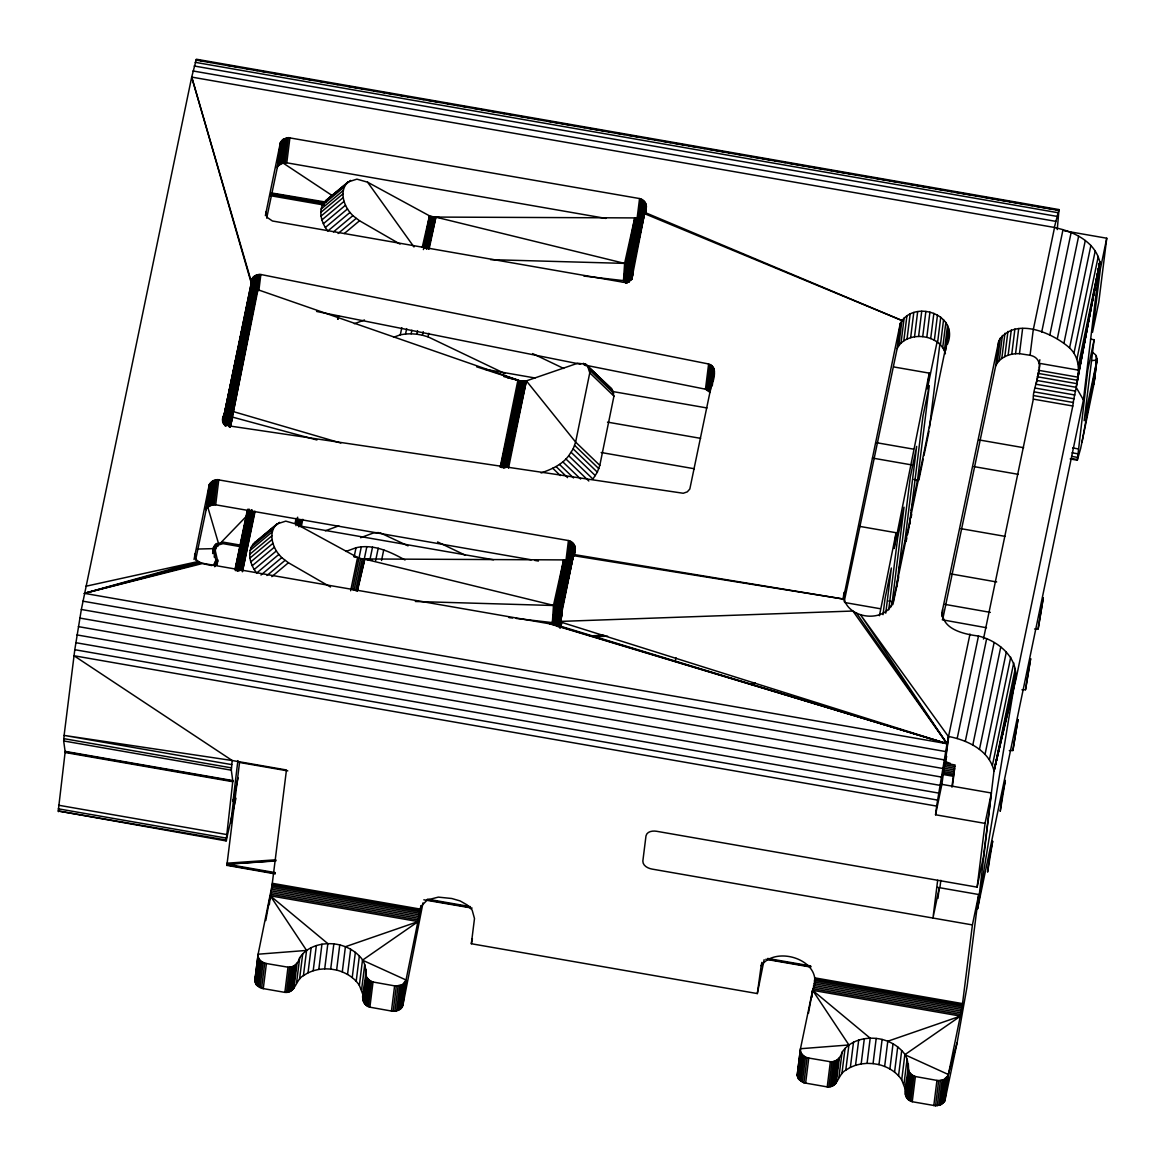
<?xml version="1.0" encoding="UTF-8"?>
<svg xmlns="http://www.w3.org/2000/svg" width="1165" height="1165" viewBox="0 0 1165 1165"><rect width="100%" height="100%" fill="white"/><g stroke="black" fill="none" stroke-linecap="round" stroke-linejoin="round"><path stroke-width="1.5" d="M223.112 423.245L251.32 282.92C250.708 277.649 255.951 273.833 260.858 274.503L708.626 363.99C716.49 366.13 714.655 375.654 713.082 381.538M235.985 798.185L226.112 840.912L58.25 811L65.167 751.847L63.667 740.955L64.104 735.406L74.793 649.706L81.346 609.484L191.701 77.094L196.361 59.226L1059 209.583L1057.252 229.592M231.733 764.619L64.104 735.406L232.214 760.527L286.459 769.978L271.969 885.924L258.12 954.208C257.232 959.086 261.994 962.873 266.406 963.528L288.003 967.183C293.842 967.809 298.4 963.091 299.696 957.688C308.215 944.932 325.559 941.495 339.758 944.917C347.126 946.81 354.087 950.48 359.344 956.043C370.324 966.309 363.771 981.716 362.839 994.429C361.82 999.788 364.252 1005.846 369.887 1007.186L391.455 1011.045C395.925 1011.904 401.707 1010.026 402.901 1005.177L406.032 979.983L420.973 906.428L427.278 899.977L438.317 897.123L451.802 898.506L460.102 900.924L467.18 904.957L472.16 910.098L474.49 918.544L471.344 943.737L757.323 993.57L761.167 965.727C776.793 944 826 961.416 812.617 990.323L800.471 1048.733C799.583 1053.611 804.345 1057.412 808.758 1058.053L830.368 1061.723C836.193 1062.334 840.766 1057.631 842.047 1052.228C850.581 1039.457 867.91 1036.02 882.109 1039.442C889.477 1041.335 896.438 1045.005 901.695 1050.582C912.69 1060.834 906.122 1076.242 905.19 1088.955C904.171 1094.328 906.603 1100.386 912.239 1101.726L935.553 1105.774L940.519 1104.915L944.83 1100.998L948.383 1074.523L961.999 1007.798L972.411 924.923L651.934 869.061C647.915 868.333 642.745 865.755 642.847 861.052L645.993 835.858C646.997 831.315 652.779 830.601 656.638 831.286L977.115 887.148L985.051 823.393L935.553 814.772L936.631 806.107L73.992 655.749L232.214 760.527L231.311 770.182L232.811 781.06L226.112 840.912M227.539 863.134L226.869 865.479L239.553 762.463L287.799 770.881M1070.184 458.952L1077.305 460.204L1087.79 370.15L1094.11 339.743L1090.527 339.132M240.893 545.205L223.025 542.104L215.758 544.215L213.122 548.642L215.787 559.826L215.088 566.496M240.82 546.749L223.025 543.647L217.214 545.351L215.088 549.895L217.753 561.341L214.593 566.656M977.595 908.802L1014.438 684.03C1021.37 660.293 999.803 641.143 978.483 636.032C963.906 634.197 940.126 629.158 942.601 609.601L998.842 340.704C1014.963 316.414 1052.403 332.637 1069.572 347.913C1085.969 363.684 1074.858 386.867 1072.79 406.003L1016.244 677.928L993.993 770.982L977.595 908.802L1083.421 399.93L1099.833 262.11C1095.26 241.665 1073.373 231.267 1054.514 227.641M554.001 624.658L555.035 605.552L563.627 559.899C574.971 561.88 580.359 543.225 568.447 540.545L217.243 479.631L212.933 480.796L209.292 484.494L194.031 559.462M625.124 282.687L626.158 263.567L634.75 217.913C646.167 219.981 651.424 201.181 639.57 198.56L288.367 137.645L282.862 139.538L280.416 142.509L265.372 215.671M229.126 426.812L230.015 411.245L255.441 288.702L251.596 284.216L191.701 77.094L1054.543 227.481L1033.209 330.088L1030.064 355.267C1049.825 359.461 1031.826 386.46 1033.34 399.129L983.449 639.061M555.559 623.45L556.652 606.018L565.753 559.724L556.477 605.946L554.569 623.057M626.566 283.212L627.775 264.033L636.862 217.753L627.586 263.96L625.503 282.789M516.226 618.44L552.37 622.62L553.491 605.363L563.627 559.899L362.257 558.952L357.568 557.452L296.449 524.163L285.789 521.134L276.979 523.944L254.829 542.482C245.99 550.594 249.965 564.807 256.722 572.976L278.857 554.424C272.115 546.269 268.125 532.056 276.979 523.944M556.885 624.207L558.05 606.674L567.137 559.491L556.652 606.018L554.875 623.173L556.477 605.946L565.375 559.797L555.035 605.552L552.37 622.62M583.883 276.047L623.493 280.634L624.615 263.392L634.75 217.913L434.166 217.069L429.492 215.845L367.572 182.177L356.912 179.148L348.087 181.958L325.952 200.497C317.113 208.637 321.074 222.806 327.831 230.99L349.981 212.452C343.224 204.268 339.248 190.099 348.087 181.958M628.124 280.474L629.158 264.688L638.056 217.549L627.775 264.033L625.823 282.906L627.586 263.96L636.483 217.811L626.158 263.567L623.493 280.634M227.626 424.235L255.907 289.007L227.626 424.235L228.529 411.493L253.606 287.318L225.209 423.885M559.04 622.518L560.263 608.523L569.991 558.486L559.258 607.518L557.292 624.498M630.149 280.547L631.386 266.537L641.1 216.515L630.381 265.533L628.605 280.809M194.701 554.059C193.71 563.015 205.783 564.18 211.782 565.578M265.824 212.074L267.105 217.36L272.406 220.986L620.654 281.799C633.192 285.891 638.274 263.45 624.615 263.392L490.611 259.649M843.227 599.378L900.297 323.36C913.943 298.648 960.033 314.623 947.363 344.432M1077.305 460.204L1080.654 448.452L1093.935 383.999L1097.081 358.805L1095.653 354.859L1091.955 351.874M224.19 422.837L225.107 413.313L251.596 284.216L224.161 424.322M269.348 904.666L270.265 895.798L418.177 921.573L362.49 960.178L359.359 985.357L362.839 994.429M811.889 997.429L812.617 990.323L960.528 1016.098L904.841 1054.704L901.71 1079.897L905.19 1088.955M556.069 623.697L557.86 606.586L555.953 623.639M560.001 608.261L557.904 622.387L560.001 608.261L558.559 621.921L560.263 608.523L571.287 557.729L561.035 609.615L559.491 622.197M629.508 281.653L631.124 266.275L628.75 282.163L631.124 266.275M553.011 624.425L555.035 605.552L415.352 601.49M559.914 626.755L561.603 610.911L573.326 555.778L561.559 610.78L559.753 625.969L561.559 610.78L572.408 556.826L561.035 609.615L561.88 613.416L560.103 627.818M624.12 282.44L626.158 263.567M631.59 279.498L632.726 268.94L643.531 214.841L632.158 267.644L630.615 280.212M559.87 624.105L561.384 610.402L559.841 624.003M626.887 283.357L628.984 264.601L627.192 281.712L629.158 264.688L639.716 217.083L630.381 265.533M556.127 623.726L558.05 606.674L568.607 559.069L566.933 559.535L556.652 606.018L561.035 609.615M629.814 280.066L631.386 266.537L642.41 215.743L632.158 267.644M560.001 628.052L561.88 612.193L573.413 555.647L844.13 599.174C850.144 620.144 886.769 622.824 893.293 601.009L948.922 331.836M631.488 278.974L632.682 268.795L644.449 213.792L632.682 268.795L631.474 278.93M632.158 277.255L644.536 213.661L901.928 320.492L898.798 345.685L897.152 348.553L844.188 601.679M230.772 823.043L233.641 799.088L238.082 777.9M559.87 625.372L561.603 610.911M631.415 279.775L632.726 268.94M229.563 426.812L231.442 411.245L255.907 289.007M236.713 566.146L237.136 562.651L235.723 569.408M222.675 421.73L251.32 282.92M255.586 977.202L254.858 980.741L258.12 954.208L306.57 950.422L303.439 975.615C295.604 979.649 295.59 993.527 284.872 992.376L261.572 988.299L256.271 984.673L254.858 980.741L257.989 955.548M560.103 626.552L561.88 612.193M631.881 279.192L632.988 270.207M797.21 1075.266L800.471 1048.733L848.921 1044.961L845.79 1070.14C837.955 1074.174 837.941 1088.052 827.223 1086.901L803.923 1082.824L798.622 1079.212L797.21 1075.266L800.355 1050.087M939.937 887.512L940.825 880.303M952.388 786.608L954.616 768.594M209.292 484.494L206.161 509.688L195.574 560.117M207.632 502.596L206.161 509.688L209.889 483.402M206.758 508.581L210.719 482.397M207.574 507.591L208.593 506.717L211.739 481.524M208.593 506.717L209.787 505.974L212.933 480.796M209.787 505.974L211.127 505.406L214.273 480.228M211.127 505.406L212.583 505.013L215.714 479.834M212.583 505.013L214.098 504.809L217.243 479.631M214.098 504.809L215.671 504.794L218.802 479.601M212.656 553.506L213.413 547.404M213.064 553.433L213.952 546.239M213.85 552.356L214.739 545.162M214.2 557.103L215.758 544.215M215.336 550.564L215.773 546.968M216.515 547.026L216.952 543.414M215.03 565.928L215.787 559.826M217.884 546.4L218.321 542.803L207.53 506.265M251.145 286.066L252.048 278.857M251.494 286.852L252.601 277.853M217.112 565.229L217.782 559.826M252.252 285.949L253.373 276.95M252.98 286.94L254.319 276.149M253.853 288.09L255.426 275.493M254.873 289.386L256.664 274.984M256.213 289.036L258.018 274.649M257.407 290.682L259.416 274.489M258.834 290.697L260.858 274.503M266.698 218.132L277.27 167.702L280.416 142.509M277.27 167.702L281.013 141.416M277.882 166.595L281.843 140.412M278.697 165.605L279.717 164.731L282.862 139.538M279.717 164.731L280.911 163.988L284.056 138.81M280.911 163.988L282.25 163.42L285.381 138.242M282.25 163.42L283.692 163.027L286.838 137.849M283.692 163.027L285.221 162.823L288.367 137.645M285.221 162.823L286.779 162.809L289.925 137.63M237.893 760.614L232.971 801.433L233.641 799.088M255.033 982.095L258.179 956.902M255.514 983.42L258.645 958.242M338.098 319.312L338.534 315.817M256.271 984.673L259.416 959.494M257.29 985.823L260.436 960.644M258.543 986.828L261.688 961.649M259.984 987.658L263.13 962.479M261.572 988.299L264.717 963.106M263.261 988.706L266.406 963.528M284.872 992.376L288.003 967.183M286.488 992.347L289.619 967.154M288.046 992.114L291.192 966.935M289.532 991.692L292.677 966.499M290.901 991.08L294.031 965.887M292.095 990.294L295.24 965.101M293.114 989.362L296.245 964.169M293.915 988.299L297.046 963.12M296.551 982.881L299.696 957.688M299.58 978.993L302.711 953.815M303.439 975.615L308.026 972.833L311.157 947.655M308.026 972.833L313.196 970.736L316.341 945.558M313.196 970.736L318.817 969.396L321.948 944.203M318.817 969.396L324.715 968.829L327.846 943.635L270.265 895.798L265.766 920.568M324.715 968.829L330.7 969.062L333.845 943.883M359.359 985.357C354.204 977.45 345.641 972.396 336.627 970.096L339.758 944.917M342.292 971.887L345.423 946.708L418.177 921.573M347.549 974.391L350.68 949.213M352.223 977.537L355.369 952.358M356.199 981.236L359.344 956.043M361.587 989.799L364.718 964.62M363.116 1000.371L366.261 975.178L365.97 969.236M363.436 1001.623L366.261 975.178M364.004 1002.817L366.567 976.43M364.805 1003.953L367.936 978.775L367.135 977.639M365.825 1004.987L368.956 979.794L367.936 978.775M367.033 1005.876L370.164 980.697L368.956 979.794M368.402 1006.618L371.533 981.44L370.164 980.697M369.887 1007.186L373.018 982.008L371.533 981.44M391.455 1011.045L394.6 985.867L373.018 982.008M393.188 1011.235L396.333 986.056L402.711 984.469L406.032 979.983L362.49 960.178M394.92 1011.176L398.066 985.998M396.595 1010.9L399.741 985.707M398.168 1010.375L401.299 985.197M399.58 1009.647L402.711 984.469M400.789 1008.744L403.92 983.551M401.765 1007.667L404.896 982.488M402.478 1006.458L405.609 981.28M557.205 625.984L557.656 622.387L560.554 619.197L561.88 613.416L559.986 627.382M565.986 560.336L568.447 540.545M558.195 626.872L558.865 621.469L852.896 611.028L947.029 743.707L936.631 806.107M559.171 625.794L559.841 620.392M567.646 559.084L569.889 541.084M559.651 626.391L560.554 619.197M559.855 626.901L560.977 617.901M568.986 559.783L571.229 541.798M570.399 558.836L572.423 542.657M571.636 558.02L573.428 543.633M572.452 559.098L574.243 544.71M573.5 556.666L574.84 545.875M574.316 554.263L575.204 547.069M574.432 555.487L575.321 548.293M637.095 218.35L639.57 198.56M638.551 218.889L641.012 199.113M631.648 279.513L632.1 275.916M632.333 276.833L633.003 271.445L632.289 276.673M640.109 217.797L642.352 199.812M641.522 216.85L643.531 200.671M642.76 216.035L644.551 201.647M643.794 215.321L645.366 202.725M644.624 214.68L645.963 203.89M645.206 214.083L646.327 205.084M645.556 213.515L646.444 206.307M713.213 367.266L710.082 392.445L705.48 389.183L708.626 363.99M706.864 389.765L710.009 364.587M708.116 390.523L711.262 365.329M709.208 391.425L712.339 366.232M711.626 386.358L713.868 368.373M712.266 385.731L714.276 369.553M843.096 599.611L843.999 592.417M797.384 1076.62L800.53 1051.442M797.865 1077.945L801.01 1052.767M798.622 1079.212L801.768 1054.019M799.641 1080.363L802.787 1055.17M800.894 1081.368L804.039 1056.174M802.336 1082.198L805.481 1057.005M803.923 1082.824L807.068 1057.645M805.612 1083.246L808.758 1058.053M897.152 348.553L900.297 323.36M898.798 345.685L901.026 343.093L904.157 317.914M901.026 343.093L903.792 340.85L906.938 315.671M903.792 340.85L907.04 339.03L910.171 313.836M907.04 339.03L910.651 337.661L913.782 312.468M879.415 615.717L896.089 532.725L858.809 526.231M910.651 337.661L914.54 336.787L917.67 311.608M883.026 614.669L885.051 598.417L891.371 568.01L885.75 613.169M914.54 336.787L918.602 336.437L921.733 311.259M896.089 532.725L894.123 548.467L929.277 373.135L893.773 366.946M827.223 1086.901L830.368 1061.723M828.839 1086.872L831.97 1061.694M888.706 609.863L897.705 537.618L904.025 507.212L892.099 602.946M918.602 336.437L922.724 336.627L925.869 311.434M830.412 1086.654L833.543 1061.461M831.897 1086.217L835.028 1061.038M892.856 604.606L893.293 601.009M833.252 1085.605L836.397 1060.427M945.427 353.811C943.315 345.117 935.116 339.365 926.801 337.34L929.932 312.147M834.46 1084.819L837.591 1059.64M896.613 587L910.346 476.82L916.666 446.413L904.972 540.342M835.465 1083.887L838.611 1058.708M836.266 1082.838L839.397 1057.645M930.704 338.549L933.849 313.37M838.902 1077.407L842.047 1052.228M909.486 524.396L922.986 416.022L929.306 385.615L917.379 481.349M841.931 1073.518L845.062 1048.34M929.277 373.135L927.311 388.877L937.301 340.85M934.345 340.238L937.476 315.06M937.621 342.364L940.752 317.171M929.466 427.613L939.995 343.063M845.79 1070.14L850.377 1067.373L853.508 1042.18M940.432 344.84L943.563 319.661M942.703 347.636L945.849 322.443M850.377 1067.373L855.547 1065.276L858.692 1040.083M944.393 350.65L947.524 325.472M945.878 350.214L948.558 328.617M855.547 1065.276L861.168 1063.922L864.313 1038.743M861.168 1063.922L867.066 1063.354L870.197 1038.175L812.617 990.323L808.437 1013.332M867.066 1063.354L873.051 1063.601L876.196 1038.408M901.71 1079.897C896.555 1071.989 887.992 1066.922 878.978 1064.621L882.109 1039.442M884.643 1066.426L887.788 1041.233L960.528 1016.098M941.932 615.004L942.601 609.601M941.844 616.576L942.296 612.965M889.9 1068.931L893.031 1043.753M894.574 1072.077L897.72 1046.884M898.55 1075.761L901.695 1050.582M903.938 1084.338L907.084 1059.145M935.553 814.772L941.873 784.365L948.456 736.63L860.469 614.683L947.029 743.707L84.39 593.349L198.254 561.501L85.817 586.272M945.325 761.808L948.689 736.513C967.547 740.139 989.435 750.537 993.993 770.982L1014.38 683.491M942.82 618.761L995.696 365.883L998.842 340.704M905.467 1094.896L908.613 1069.718L908.321 1063.776M905.788 1096.149L908.613 1069.718M995.696 365.883L997.211 363.145L1000.342 337.952M906.355 1097.357L908.918 1070.97M907.156 1098.493L910.287 1073.3L909.486 1072.164M997.211 363.145L999.264 360.64L1002.395 335.462M908.176 1099.512L911.321 1074.334L910.287 1073.3M909.384 1100.415L912.53 1075.222L911.321 1074.334M999.264 360.64L1001.813 358.456L1004.944 333.277M937.665 880.274L932.961 918.049L939.281 887.643L937.956 898.404M910.753 1101.158L913.884 1075.965L912.53 1075.222M1001.813 358.456L1004.798 356.636L1007.929 331.442M912.239 1101.726L915.384 1076.533L913.884 1075.965M951.834 787.03L955.096 764.983L944.378 763.119M1004.798 356.636L1008.147 355.209L1011.278 330.015M1008.147 355.209L1011.759 354.218L1014.904 329.04M1011.759 354.218L1015.574 353.709L1018.705 328.515M1015.574 353.709L1019.477 353.665L1022.622 328.472M933.806 1105.585L936.951 1080.406L915.384 1076.533M935.553 1105.774L938.684 1080.581L943.65 1079.722L947.961 1075.805L957.106 1042.704L967.11 986.289L978.731 894.516L937.548 887.351M937.272 1105.716L940.417 1080.523M938.946 1105.425L942.092 1080.246M940.519 1104.915L943.65 1079.722M941.932 1104.187L945.063 1079.008M943.14 1103.27L946.271 1078.091M944.116 1102.192L947.247 1077.013M947.961 1075.805L944.83 1100.998L957.106 1042.704M941.873 784.365L991.371 793.001L983.435 856.741L977.115 887.148M1012.866 750.522L1017.992 719.577L1012.866 750.522L1009.298 750.58M1025.506 689.724L1030.632 658.778L1025.506 689.724L1021.938 689.782M1038.146 628.925L1043.272 597.98L1038.146 628.925L1034.578 628.984M1094.11 339.743L1084.164 420.725L1096.949 360.145L1091.561 360.567M1106.75 238.228L1098.813 301.968L1092.493 332.375L1100.43 268.62L1106.75 238.228L1064.315 230.83M1095.755 361.514L1096.425 356.126M1097.081 358.805L1093.935 383.999L1095.333 370.048M1095.77 366.451L1096.454 361.048M222.661 421.599C221.35 415.497 226.84 409.76 232.84 411.449L340.835 443.05M223.709 424.075L225.107 413.313L252.048 285.279M224.481 425.05L226.127 412.526L252.718 286.313L225.151 425.473M225.369 426.274L227.292 411.9M228.092 425.676L230.015 411.245L256.067 289.095L520.347 380.911L526.376 380.868L577.622 363.262L585.631 364.179L611.654 388.906L613.94 396.115L599.815 465.359L597.354 472.16L592.912 479.033L568.724 455.748L573.165 448.889L575.626 442.088L589.767 372.844L587.48 365.621M226.593 425.88L228.529 411.493L254.684 288.206L229.825 411.26M764.124 959.698L757.323 993.57M223.564 423.623L225.107 413.313M223.331 416.415L223.942 422.211L229.359 425.939L683.243 493.261L687.306 491.848L689.826 489.009L714.422 370.747M423.012 902.846L402.901 1005.177M226.068 425.123L228.529 411.493M254.858 980.741L256.781 970.125M799.132 1064.65L799.773 1061.111M1081.965 442.336L1096.949 360.145M424.977 248.291L430.934 216.399L423.39 249.587M423.478 247.708L429.492 215.845L422.298 247.111M1083.421 399.93L1076.154 387.304L1099.833 262.11L1078.528 364.558M559.258 607.518L568.607 559.069M428.21 248.961L434.385 217.083L426.608 248.669M1038.51 371.795L1036.078 384.246L1075.513 391.12M1039.209 368.242L1039.894 364.674M426.201 248.611L432.521 216.821L425.327 248.378M559.724 626.202L560.773 621.018M506.571 467.413L524.017 381.203L504.838 467.616L523.405 381.232M241.359 570.355L253.271 511.653M254.669 511.348L242.378 571.782L255.106 511.362M500.207 467.136L517.915 380.198L476.601 366.786M560.933 626.755L562.011 621.484M237.15 570.865L249.528 510.488M256.315 973.663L257.028 970.125M507.459 467.223L525.066 381.13L506.775 467.398M508.493 468.214L526.376 380.868L575.626 442.088L599.815 465.359M1039.864 359.767L1039.151 363.276L1078.586 370.164L1099.833 262.11L1076.737 383.649L1037.301 376.761M257.916 289.925L230.233 427.235M235.301 569.729L247.912 509.134M235.374 570.617L248.13 509.964M241.519 570.34L253.693 511.61M235.097 569.088L247.315 510.314M237.835 559.273L239.233 552.516M239.946 549.137L241.694 540.691M243.456 532.259L244.155 528.881M244.854 525.502L247.664 511.988M235.636 570.253L248.232 509.688M236.539 569.598L249.121 509.12M237.267 570.748L249.849 510.197M238.359 570.792L250.897 510.459M239.67 570.719L252.281 510.168M295.065 523.42L296.128 518.352M337.573 319.079L338.272 315.7M295.925 525.648L297.672 517.202M297.556 524.949L298.662 519.605M298.619 526.769L300.104 519.648M300.002 526.667L301.487 519.546M301.327 526.434L302.798 519.313M354.175 556.637L356.024 547.754C373.397 543.647 390.246 551.831 405.041 559.972M393.581 337.282L400.309 334.806L401.794 327.685M350.65 590.757L357.568 557.452L354.029 556.826M352.5 589.767L361.281 546.924M400.309 334.806L405.566 333.991L406.672 328.647M354.043 590.32L360.64 558.618M364.237 559.185L366.829 546.72M405.566 333.991L411.114 333.787L411.857 330.234M369.946 559.608L372.538 547.142M411.114 333.787L416.822 334.209L417.551 330.642M375.64 560.627L378.217 548.176M504.998 373.645L428.036 336.845L422.502 335.243L423.245 331.675M381.538 560.467L383.751 549.793M428.036 336.845L428.778 333.292M504.547 467.616L522.517 381.188L503.426 467.631M420.958 905.715L420.259 909.093L272.333 883.318M471.344 943.737L472.407 938.67M675.219 661.239L675.962 657.672M761.167 965.727L761.881 962.348M891.21 606.732L892.259 601.664L888.691 601.038M898.579 571.258L904.899 540.866M911.219 510.459L917.539 480.067L913.972 479.441M893.453 602.203L898.725 576.864M906.108 541.405L906.807 538.026M907.506 534.648L909.268 526.201M909.617 524.512L910.316 521.134M911.015 517.755L911.714 514.377M918.85 480.097L923.204 459.141M923.932 455.646L929.015 431.21M969.994 634.066L947.029 743.707L549.531 623.785L202.987 563.379L84.39 593.349L199.696 562.331M945.514 761.852L946.65 756.391M957.193 738.479L978.483 636.032M1041.714 332.054L1063.019 229.607M965.304 741.348L986.609 638.901M1049.84 334.923L1071.145 232.476M972.804 745.032L994.109 642.585M1057.339 338.593L1078.644 236.16M979.459 749.401L1000.764 646.954M1063.98 342.976L1085.285 240.529M985.051 754.337L1006.356 651.89M1069.572 347.913L1090.877 245.466M989.42 759.696L1010.725 657.249M1073.941 353.272L1095.246 250.825M992.434 765.303L1013.739 662.856M1076.955 358.878L1098.26 256.431M1015.298 668.55L993.993 770.982L1014.424 682.341M985.051 823.393L991.371 793.001M972.411 924.923L978.731 894.516M235.694 570.428L248.378 510.139M237.369 570.879L250.111 510.532M238.942 570.602L251.713 510.066M362.257 558.952L355.66 590.728M235.301 569.19L247.402 512.323M238.563 570.661L251.407 510.11M429.128 249.019L435.885 217.141L439.496 217.476M501.926 467.5L520.347 380.911L501.591 467.442L519.43 380.693L500.499 467.238M560.423 627.236L561.574 621.877L560.365 627.076M559.884 626.056L561.006 620.799M1054.34 227.452L1059 209.583M503.295 467.616L521.905 381.159L502.231 467.544M505.348 467.602L524.017 381.203M507.707 467.165L526.376 380.868M503.819 467.646L522.517 381.188L503.644 467.646M356.883 590.903L363.829 559.113M504.765 467.631L523.609 381.232M1015.37 674.142L993.993 770.982L1014.584 680.637M428.531 248.975L435.885 217.141L624.615 263.392M357.407 590.961L364.762 559.127L371.999 559.797M215.758 561.093L213.137 565.52M426.987 248.771L434.385 217.083M230.321 427.118L257.319 289.706L231.442 411.245L230.99 423.987L232.709 417.172L316.924 439.977M426.565 248.669L434.166 217.069M357.087 590.917L364.762 559.127L370.135 559.855M58.483 811.685L58.978 810.884M541.084 472.961C551.394 469.364 561.996 464.791 568.724 455.748M221.394 542.133L246.441 516.212M323.841 202.652L345.99 184.114M350.665 180.386L325.952 200.497M322.283 205.317L344.432 186.764M321.176 208.986L343.325 190.448M320.797 212.423L342.947 193.885M321.045 216.108L343.194 197.569M321.904 219.908L344.054 201.37M323.36 223.738L345.51 205.2M325.355 227.466L347.505 208.928M333.496 231.879L352.878 215.656L359.548 220.753L400.046 244.111M338.098 233.51L356.097 218.452M344.316 233.51L359.548 220.753M252.732 544.638L274.867 526.099M258.79 539.759L279.542 522.371M251.159 547.288L273.309 528.75M250.169 550.39L272.319 531.852M249.674 554.409L271.824 535.871M249.922 558.093L272.071 539.555M250.795 561.894L272.93 543.356M252.237 565.724L274.387 547.186M254.232 569.452L276.382 550.914M260.989 575.015L281.755 557.642L288.425 562.739L330.496 587M266.989 575.495L284.974 560.438M271.824 576.646L288.425 562.739M254.829 542.482L257.392 540.909M557.656 622.387L549.531 623.785M354.378 323.71L364.485 319.996M325.312 530.789L338.797 525.852M360.597 537.706L373.994 532.784L378.698 532.609M345.918 551.453L356.024 547.754M751.818 684.452L755.255 683.287M751.876 684.161L755.299 683.04M84.39 593.349L201.297 562.972M275.231 872.614L226.884 864.182L275.785 860.658M227 863.207L275.872 859.799M226.884 864.182L275.741 860.964M594.936 636.789L607.606 636.148M589.534 635.915L604.009 635.245M196.783 549.065L213.122 548.642M394.6 985.867L396.333 986.056M936.951 1080.406L938.684 1080.581M508.988 617.596L512.615 618.018M1019.477 353.665L1030.064 355.267M574.025 554.54L844.13 599.174L843.678 595.781M270.848 192.837L326.171 202.142M200.176 60.551L203.744 61.177M207.326 61.803L210.909 62.429M227.015 65.225L230.597 65.852M234.18 66.478L237.747 67.104M246.703 68.662L250.286 69.288M253.853 69.915L257.436 70.541M261.018 71.152L264.601 71.779M273.542 73.337L277.124 73.963M280.707 74.589L284.289 75.215M287.872 75.841L291.439 76.468M300.395 78.026L303.978 78.652M307.545 79.264L311.128 79.89M320.084 81.448L323.652 82.074M327.234 82.7L330.816 83.327M334.399 83.953L337.981 84.579M346.922 86.137L350.505 86.749M354.087 87.375L357.67 88.001M361.237 88.627L364.82 89.254M373.776 90.812L377.344 91.438M380.926 92.064L384.508 92.676M388.091 93.302L391.673 93.928M400.614 95.486L404.197 96.112M407.779 96.739L411.362 97.365M420.303 98.923L423.885 99.549M427.468 100.175L431.035 100.787M434.618 101.413L438.2 102.039M447.142 103.598L450.724 104.224M454.306 104.85L457.889 105.476M461.471 106.102L465.039 106.714M473.995 108.287L477.577 108.898M481.16 109.525L484.727 110.151M488.31 110.777L497.266 112.335M500.834 112.961L504.416 113.588M507.998 114.214L511.581 114.825M520.522 116.384L524.104 117.01M527.687 117.636L531.269 118.262M534.851 118.888L538.419 119.514M547.375 121.073L550.958 121.699M554.525 122.31L558.108 122.937M561.69 123.563L570.632 125.121M574.214 125.747L577.796 126.373M581.379 127L584.961 127.626M588.529 128.237L597.485 129.81M601.067 130.422L604.65 131.048M608.217 131.674L611.8 132.3M615.382 132.927L624.324 134.485M627.906 135.111L631.488 135.737M635.071 136.349L638.653 136.975M647.594 138.533L651.177 139.159M654.759 139.785L658.327 140.412M661.909 141.038L670.865 142.596M674.448 143.222L678.015 143.848M681.598 144.46L685.18 145.086M688.763 145.712L697.704 147.271M701.286 147.897L704.869 148.523M708.451 149.149L712.019 149.775M715.601 150.387L724.557 151.945M728.14 152.571L731.707 153.198M735.29 153.824L744.246 155.382M747.813 156.008L751.396 156.634M754.978 157.26L758.561 157.872M762.143 158.498L771.084 160.056M774.667 160.683L778.249 161.309M781.817 161.935L785.399 162.561M788.982 163.187L797.938 164.746M801.505 165.372L805.088 165.983M808.67 166.61L824.776 169.42M828.359 170.046L831.941 170.673M835.509 171.299L844.465 172.857M848.047 173.483L851.63 174.095M855.197 174.721L858.78 175.347M862.362 175.973L871.304 177.531M874.886 178.158L878.468 178.784M882.051 179.41L885.633 180.022M889.201 180.648L898.157 182.206M901.739 182.832L905.307 183.458M908.889 184.085L924.995 186.895M928.578 187.521L932.16 188.133M935.743 188.759L944.684 190.317M948.266 190.944L951.849 191.57M955.431 192.196L958.999 192.822M962.581 193.448L971.537 195.006M975.12 195.618L978.687 196.244M982.27 196.87L998.376 199.681M1001.958 200.307L1005.541 200.933M1009.123 201.545L1025.229 204.356M1028.797 204.982L1032.379 205.608M1035.962 206.234L1052.068 209.045M1055.65 209.656L1059.233 210.283M195.866 60.041L1058.504 210.399M195.138 62.313L1057.776 212.671M194.176 65.997L1056.815 216.355M193.026 70.978L1055.665 221.335M286.779 162.809L605.946 218.438M270.775 193.361L324.278 202.681M270.615 194.468L324.118 203.802M270.44 195.691L323.943 205.025M922.724 336.627L926.801 337.34M1038.263 370.252L1077.698 377.125L1099.833 262.11L1077.261 380.227L1037.811 373.339M1036.704 380.431L1076.154 387.304M1035.394 388.12L1074.844 394.993M1034.709 391.95L1074.159 398.823M1034.025 395.649L1073.46 402.522M1033.34 399.129L1072.79 406.003M1072.63 447.913L1077.975 448.845M1072.077 452.806L1077.421 453.738M979.008 439.919L1023.627 447.695M1071.771 456.389L1077.115 457.321M1071.727 458.573L1077.072 459.505M484.873 369.247L535.026 377.984M612.033 391.411L706.951 407.954M876.196 442.642L913.476 449.137M973.925 466.597L1018.181 474.315M872.469 458.063L911.511 464.879M607.504 422.123L700.631 438.36M601.184 452.515L694.311 468.752M960.775 528.633L1005.031 536.351M844.785 602.538L880.289 608.727M215.671 504.794L531.24 559.797M534.822 560.423L538.419 561.049M298.298 525.735L493.509 559.753M82.875 601.169L945.514 751.527M81.346 609.484L943.985 759.842M944.087 764.677L954.79 766.541M943.767 766.337L954.485 768.216M943.475 768.055L954.179 769.919M79.817 618.062L942.456 768.419M943.184 769.774L953.887 771.638M942.907 771.434L953.611 773.298M942.674 772.977L953.378 774.856M942.47 774.39L953.174 776.254M78.361 626.624L941 776.982M77.007 634.925L939.645 785.283M75.812 642.687L938.451 793.045M74.793 649.706L937.432 800.064M63.798 738.639L231.427 767.866M63.667 740.955L231.311 770.182M65.196 751.381L232.825 780.594M65.167 751.847L232.811 781.06M65.109 752.488L232.738 781.7M58.585 805.233L226.228 834.46M58.294 808.816L225.923 838.043M58.25 811L226.607 840.111M427.438 899.147L470.412 906.632M767.662 958.446L810.636 965.931M226.826 864.911L275.173 873.328M427.38 899.861L470.354 907.346M767.589 959.159L810.855 966.601M226.826 865.333L275.217 873.91M423.842 899.802L472.131 908.103M765.798 959.276L810.709 967.067M814.699 977.843L962.61 1003.618M272.173 884.526L420.099 910.302M814.539 979.051L962.45 1004.827M271.969 885.924L419.895 911.7M814.335 980.449L962.246 1006.24M271.736 887.482L419.648 913.258M814.087 982.008L961.999 1007.798M271.46 889.143L419.385 914.918M813.811 983.668L961.737 1009.443M271.168 890.846L419.094 916.637M813.519 985.386L961.445 1011.162M270.863 892.565L418.788 918.34M813.228 987.09L961.14 1012.88M270.557 894.225L418.483 920.015M812.908 988.765L960.834 1014.54M330.7 969.062L336.627 970.096M873.051 1063.601L878.978 1064.621M951.223 573.966L996.672 581.976M944.902 604.373L990.352 612.368M942.252 619.78L986.507 627.746M416.822 334.209L422.502 335.243M316.589 311.448L580.607 364.223M584.175 364.936L705.48 389.183M945.543 761.692L950.378 763.395M507.328 377.606L517.915 380.198L503.848 376.601M364.762 559.127L553.491 605.363M555.035 605.552L556.652 606.018M380.329 532.9L408.056 545.875M551.278 623.974L947.029 743.707L856.508 613.096M553.011 623.916L947.029 743.707L558.865 621.469M645.148 212.554L901.928 320.492M904.841 1054.704L948.383 1074.523M532.58 353.578L563.7 368.46M437.603 541.943L465.432 555.254M282.789 162.838L332.52 195.778M611.654 388.906L585.631 364.179M588.806 367.601L612.979 390.872M583.33 363.276L585.879 365.737M601.14 380.431L604.955 384.101M589.577 370.019L613.751 393.304M589.767 372.844L613.94 396.115M574.68 445.423L598.854 468.694M573.165 448.889L597.354 472.16M571.17 452.355L595.344 475.64M565.913 458.966L588.82 481.014M562.826 461.893L580.636 479.048M559.52 464.471L573.529 477.941M556.127 466.597L567.573 477.621M552.734 468.228L560.365 475.582M349.981 212.452L352.878 215.656M278.857 554.424L281.755 557.642M367.572 182.177L413.983 246.965M812.617 990.323L848.921 1044.961M270.265 895.798L306.57 950.422M1093.28 381.304L1093.76 382.63M191.701 77.094L251.334 281.828M632.508 268.416L631.037 278.857L632.508 268.416M989.536 856.377L987.585 872.119L992.696 841.174L989.536 856.377M1002.177 795.579L1000.225 811.321L1005.337 780.375L1002.177 795.579M561.268 622.052L560.234 627.251L561.282 622.037M251.596 284.216L224.292 414.23L251.553 284.085"/></g></svg>
